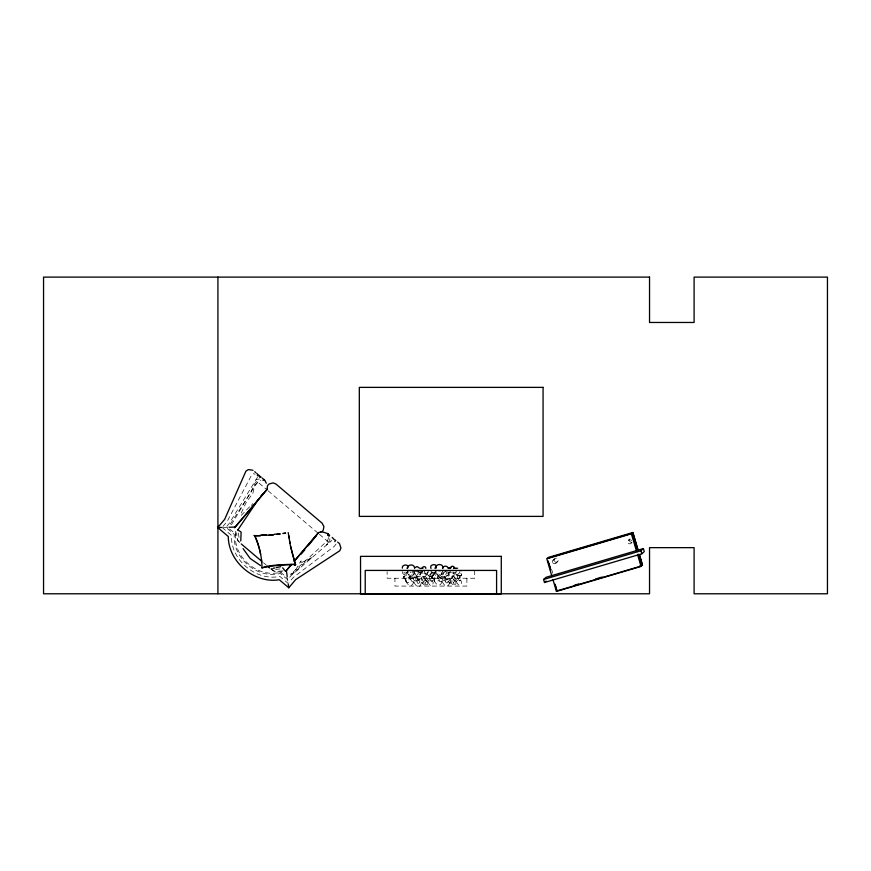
<?xml version="1.0" encoding="UTF-8"?>
<svg xmlns="http://www.w3.org/2000/svg" width="871" height="871" viewBox="0 0 871 871"><rect width="100%" height="100%" fill="white"/><g stroke="black" fill="none" stroke-linecap="round" stroke-linejoin="round"><path stroke-width="0.65" stroke-dasharray="4.36 3.27" d="M257.489 477.286L229.313 523.319L225.916 527.325L234.321 534.446C232.013 557.799 257.664 579.553 280.32 573.456L287.637 579.661L291.034 575.666L329.771 542.285L329.869 538.67M424.743 571.605C424.112 576.362 432.038 575.96 431.57 571.43L432.168 572.312M238.382 533.063L239.405 539.955M402.565 571.605C401.651 575.644 408.39 575.644 407.476 571.605M435.848 571.67C436.077 575.089 430.622 575.089 430.851 571.67M459.866 571.626C459.561 575.35 453.279 575.753 453.051 571.801M328.487 537.494L327.714 540.543L291.066 573.945M407.432 571.757L405.069 573.347L402.99 571.528M427.835 571.714C427.421 574.185 423.099 574.969 423.426 571.801M231.457 524.69L251.077 491.571L254.474 483.895L256.771 481.195L267.07 489.927M328.411 541.947L326.571 545.039L328.868 542.339L318.775 533.781M435.598 571.724L433.845 572.9L432.092 572.269M230.271 524.135L257.979 481.391L260.854 480.139M455.914 571.779L453.029 573.488L451.755 571.343M456.589 571.463C452.419 575.818 463.818 578.507 461.184 573.597C452.376 573.815 464.406 579.52 460.955 571.441M336.086 543.94L334.431 546.226L293.2 577.506L288.998 582.449M435.38 571.55C431.047 576.156 446.126 579.455 434.923 581.926C429.947 576.167 444.961 577.909 440.737 571.616M222.943 526.432L227.146 521.489L251.262 475.697L253.254 473.693L255.127 474.249M249.574 506.857L240.842 515.784L241.496 512.464L246.112 502.578L252.928 493.138L254.822 485.103L257.99 482.229M251.251 505.507L252.938 503.536M436.295 571.474C434.117 574.958 440.465 575.1 440.116 571.474M422.947 571.626L420.595 573.02L418.57 571.779M442.588 571.42C438.167 575.949 447.422 576.82 446.573 571.692M428.652 571.539C423.644 577.571 436.981 577.691 432.245 571.518M329.771 542.285L331.851 540.347M553.02 560.282L554.675 558.779M555.992 563.112L557.658 561.61M631.791 542.274A2.058 2.058 0 0 1 628.808 543.602A2.058 2.058 0 0 1 628.296 540.379L629.962 538.866M407.552 571.561C401.291 578.388 417.459 578.758 411.95 571.616M414.716 571.507C409.109 576.112 419.648 577.582 418.102 571.735M450.884 571.594L448.445 572.585L447.052 571.724M422.304 571.616C414.269 578.551 432.114 578.464 424.166 571.594M418.722 571.637L415.358 571.637M408.575 571.572C405.08 575.285 412.135 575.459 412.408 571.572M422.413 571.605L419.92 571.659M290.424 574.86C298.797 570.396 303.848 561.164 312.754 556.95L306.897 561.066L306.603 560.162L301.431 562.666L302.063 561.49L300.484 562.328L301.279 560.989L300.756 561.218L293.897 572.922L290.86 573.749M445.56 571.561C436.306 576.754 455.969 576.754 446.714 571.561M255.911 479.649L259.46 478.963M271.164 568.611L272.383 568.48M283.031 570.897L274.223 571.485L271.197 569.318M413.954 571.605L413.387 571.605M445.919 571.648L444.831 571.648M223.401 527.39L227.984 527.271M273.124 568.872L271.643 569.155M449.077 571.616C445.386 576.558 457.406 579.411 453.432 571.659M275.661 569.492L280.723 568.807M413.856 571.572C417.351 575.285 410.295 575.459 410.023 571.572M270.739 568.883L271.654 569.569A14.753 14.753 0 0 0 283.565 571.518M268.094 490.798L318.568 533.607M229.596 528.958L235.562 534.021C232.818 557.005 258.306 578.627 280.538 572.16L287.408 577.996L287.985 582.155M222.105 527.423L231.523 535.404C230.216 559.607 256.172 581.621 279.831 576.384L288.159 583.439M263.51 562.808L266.548 565.377M239.275 542.241L237.456 540.314L236.629 532.704M442.806 571.474C444.918 575.023 438.723 575.002 438.973 571.474M552.062 570.538L552.802 573.172M474.695 570.429L474.695 578.246L387.127 578.246L387.127 571.735M466.878 578.246L466.878 586.074L394.944 586.074L394.944 578.246M239.525 542.317A14.753 14.753 0 0 1 235.66 530.896M632.03 542.252A2.058 2.058 0 0 1 630.375 538.539M628.296 540.379A2.058 2.058 0 0 1 631.54 540.717M416.893 581.556C418.505 587.566 421.51 576.646 423.633 581.839C421.194 588.35 419.452 576.656 416.893 581.556M445.223 581.099C447.988 587.217 449.251 576.264 445.223 581.099M424.09 578.159C429.577 588.97 432.56 568.099 424.09 578.159M424.863 583.102C428.075 589.144 429.621 577.397 424.863 583.102M448.293 581.545C451.494 587.587 453.04 575.851 448.293 581.545M452.419 577.702C457.906 588.513 460.89 567.642 452.419 577.702M453.203 582.645C456.404 588.687 457.95 576.94 453.203 582.645M403.284 577.059C406.147 583.407 408.532 572.116 403.284 577.059M403.894 576.82C408.815 588.077 413.115 568.066 403.894 576.82M409.969 576.058C412.832 582.405 415.206 571.115 409.969 576.058M413.137 578.594C416.48 586.248 419.408 572.65 413.137 578.594M416.784 577.713C420.127 585.377 423.056 571.768 416.784 577.713M429.958 579.106C432.19 586.15 434.803 573.837 429.958 579.106M431.613 576.602C434.487 582.96 436.861 571.659 431.613 576.602M432.223 576.362C437.144 587.62 441.455 567.62 432.223 576.362M438.298 575.6C441.162 581.948 443.535 570.657 438.298 575.6M441.466 578.137C445.908 585.432 447.15 572.007 439.866 577.854C436.425 588.284 451.254 573.771 441.466 578.137M445.114 577.255C448.467 584.92 451.396 571.311 445.114 577.255M458.288 578.649C460.519 585.704 463.132 573.379 458.288 578.649M405.516 580.271C410.23 589.166 413.235 569.928 405.516 580.271M428.02 581.882C432.288 592.574 436.981 576.482 428.02 581.882M456.35 581.436C460.617 592.117 465.321 576.025 456.35 581.436M413.986 582.209C420.726 596.178 426.376 571.365 413.986 582.209M442.326 581.763C449.055 595.72 454.706 570.919 442.326 581.763M405.766 581.109C413.17 595.165 419.125 570.189 405.766 581.109M434.096 580.652C441.499 594.708 447.465 569.732 434.096 580.652M429.751 574.969C432.865 581.512 435.729 569.732 429.751 574.969M414.901 573.673C419.974 582.83 423.948 566.553 414.901 573.673M421.978 582.166C427.051 591.333 431.025 575.045 421.978 582.166M426.355 578.039C431.417 587.206 435.402 570.919 426.355 578.039C421.858 588.567 417.612 572.269 426.431 578.028M450.318 581.708C455.381 590.876 459.355 574.588 450.318 581.708M454.684 577.582C459.757 586.749 463.731 570.461 454.684 577.582M416.262 576.929C423.023 590.19 429.577 563.374 416.262 576.929M444.591 576.471C451.352 589.732 457.906 562.927 444.591 576.471M410.72 579.607C415.434 588.371 419.267 570.44 410.72 579.607M449.284 578.682C453.998 587.435 457.841 569.503 449.284 578.682M554.751 561.675A2.058 2.058 0 0 0 558.169 560.674A2.058 2.058 0 0 0 555.589 558.224A2.058 2.058 0 0 0 554.751 561.675M553.085 563.189A2.058 2.058 0 0 0 556.504 562.176A2.058 2.058 0 0 0 553.923 559.726A2.058 2.058 0 0 0 553.085 563.189"/><path stroke-width="1.31" d="M259.34 475.871L261.071 477.112M425.832 568.404C426.169 566.063 422.381 566.096 422.174 568.23M407.639 568.077C407.595 563.885 414.65 563.885 414.607 568.077M442.871 568.251C443.862 563.287 435.043 563.287 436.033 568.251M267.059 489.088L267.506 485.724A6.63 6.63 0 0 1 269.291 483.917L273.146 482.872L275.965 484.036L322.15 523.21L323.903 526.574L323.348 529.775A6.63 6.63 0 0 1 321.878 531.822L320.974 532.061M328.28 534.108L327.953 535.502L328.389 534.206M454.074 568.284C455.01 565.355 449.806 565.682 450.536 568.436M442.533 568.349C442.991 565.399 447.759 565.399 448.217 568.349M288.192 532.551L290.424 545.79M328.977 536.362L329.652 535.284M237.783 530.058L258.589 499.018M308.16 545.758L316.489 535.48M414.607 567.816L417.046 566.542L419.735 568.295M267.157 489.175L234.549 527.761L267.277 489.284M259.754 477.406L260.451 476.579M337.654 542.067L339.505 543.624L340.942 548.066L339.766 550.755L295.683 579.618L288.758 587.773L279.275 579.738C254.419 583.94 228.213 561.708 228.3 536.503L217.728 527.543L224.653 519.377L245.916 471.167L248.387 469.567L253.004 470.275M290.696 565.333L285.797 571.224L291.589 564.408M294.158 561.251L318.416 532.649L321.508 531.582L327.594 533.531L329.02 534.74M301.246 554.032L304.741 549.906M334.78 541.599L335.749 540.445L333.952 539.367A6.445 3.19 40.3 0 1 333.158 538.452L332.156 537.407M263.205 493.476L260.821 496.23M294.202 561.349L318.536 532.758M406.986 568.349C410.611 564.147 401.618 563.755 402.315 568.153M547.336 558.278L631.976 533.302L637.387 551.561M548.197 557.494L632.836 532.519L638.247 550.777L632.836 532.519M543.591 579.487L545.997 577.31L643.375 548.578L644.268 551.604L641.873 553.782L544.495 582.514L543.591 579.487L640.969 550.755L643.375 548.578M544.495 582.514L546.095 581.066M552.965 579.651L556.438 591.387M631.388 533.836L636.418 550.788M642.471 565.148L639.412 554.685L642.471 565.148L639.858 565.921M434.879 568.251C439.986 563.591 428.478 563.341 431.025 568.425M448.489 568.153L450.917 567.598M262.933 480.357L264.12 479.692M295.705 564.746L295.117 564.31M285.242 570.962L282.618 567.827M420.639 568.317L422.979 568.23M453.813 568.208L455.86 568.415M631.421 533.803L546.781 558.779L551.768 575.764M574.751 585.127L578.692 583.951M595.59 578.986L602.133 577.038M558.267 590.527L641.611 565.932L638.16 554.163M556.406 591.409L641.056 566.433L637.605 554.664M276.216 567.652L280.756 566.64M455.598 568.273L457.591 568.219M285.459 533.052L282.814 533.488M273.352 568.251L274.757 568.023M280.048 533.89L277.272 534.25M449.131 568.306L449.85 568.295M274.343 534.271L277.185 533.977M273.527 534.674L267.016 535.23M266.417 534.957L261.093 535.219M265.993 535.023L260.353 535.306M234.952 527.086L229.04 527.238M217.728 527.543L221.55 527.434M260.483 535.578L254.865 535.698C259.384 545.54 262.149 558.267 261.942 568.055C270.543 564.462 284.675 564.713 295.4 564.19L290.435 545.812M259.308 475.849L256.749 473.454M260.505 565.529L250.195 558.507L243.063 548.621M237.816 529.84L241.147 532.116L240.755 540.956M254.713 471.723L255.824 472.67M262.117 477.994L264.904 480.367L266.265 483.187M257.315 475.337L258.132 476.034M241.289 543.961L261.496 561.087M267.549 566.226L269.575 567.946M640.969 550.755L641.873 553.782M548.882 563.493L550.81 570.015M555.056 584.365L556.961 590.908L555.034 584.387M548.077 560.913L550.777 570.048M287.212 576.569L286.407 570.712M288.236 583.995L288.758 587.773M496.59 593.891L496.59 570.429L365.232 570.429L365.232 593.891M217.924 277.109L217.924 593.782M294.746 561.926A216.139 190.422 -1.5 0 0 295.596 564.55A164.51 144.934 -1.5 0 0 261.997 567.674M294.474 561.044A216.139 190.422 -1.5 0 1 292.014 552.236M291.796 551.354A216.139 190.422 -1.5 0 1 290.576 546.041M290.032 543.384A216.139 190.422 -1.5 0 1 289.531 540.717M289.085 538.049A216.139 190.422 -1.5 0 1 288.671 535.382M254.68 535.872A105.108 92.609 -1.5 0 1 255.432 537.581M255.802 538.452A105.108 92.609 -1.5 0 1 259.101 548.066M259.34 548.959A105.108 92.609 -1.5 0 1 260.004 551.615M260.2 552.508A105.108 92.609 -1.5 0 1 260.571 554.294M261.431 559.65A105.108 92.609 -1.5 0 1 261.725 562.328M285.579 533.204A169.791 149.583 -1.5 0 1 283.739 533.498M280.059 534.043A169.791 149.583 -1.5 0 1 277.272 534.402M273.559 534.827A169.791 149.583 -1.5 0 1 268.878 535.251M260.407 535.73A169.791 149.583 -1.5 0 1 254.735 535.839M254.201 535.469L255.257 536.231L254.201 535.469M295.367 564.865L294.627 565.061L295.367 564.865M649.537 277.109L43.55 277.109L43.55 593.782L649.537 593.782L649.537 547.652L694.1 547.652L694.1 593.782L827.45 593.782L827.45 277.109L694.1 277.109L694.1 322.466L649.537 322.466L649.537 277.109M543.069 387.377L359.32 387.377L359.32 516.394L543.069 516.394L543.069 387.377M501.282 556.362L360.54 556.362L360.54 593.891L501.282 593.891L501.282 556.362"/></g></svg>
